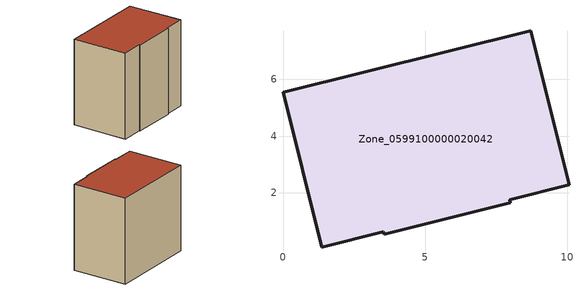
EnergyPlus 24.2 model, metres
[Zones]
Zone_0599100000020042
 floor ground (C_G): 10.07,2.29 7.97,1.76 8,1.66 3.56,0.55 3.54,0.63 1.36,0.08 0,5.53 8.72,7.71 z0
 wall outside (C_F): 0,5.53 1.36,0.08 3.54,0.63 3.56,0.55 8,1.66 7.97,1.76 10.07,2.29 8.72,7.71 0,5.53 z0:8.51
 roof outside (C_R): 8,1.66 7.97,1.76 10.07,2.29 8.72,7.71 0,5.53 1.36,0.08 3.54,0.63 3.56,0.55 z8.51
[BUILDING]
Pand.0599100000020042: North Axis=0; Terrain=City; Loads Convergence Tolerance Value=0.04; Temperature Convergence Tolerance Value=0.4; Solar Distribution=FullExterior; Maximum Number of Warmup Days=25; Minimum Number of Warmup Days=1
[Site:Location]
Rotterdam.The.Hague.AP_ZH_NLD Design_Conditions: Latitude=51.96; Longitude=4.45; Time Zone=1; Elevation=-4.5
[SITE:GROUNDTEMPERATURE:BUILDINGSURFACE]
18, 18, 18, 18, 18, 18, 18, 18, 18, 18, 18, 18
[MATERIAL] Thermal Absorptance=0.9; Solar Absorptance=0.7; Visible Absorptance=0.7
Name | Roughness | Thickness | Conductivity | Density | Specific Heat
G.TC.1975-1991 | MediumSmooth | 0.15 | 0.288461 | 540 | 1210
F.TC.1975-1991 | Rough | 0.3 | 0.230769 | 1920 | 840
R.TC.1975-1991 | MediumRough | 0.2 | 0.153846 | 1500 | 1000
[CONSTRUCTION]
C_G: G.TC.1975-1991
C_F: F.TC.1975-1991
C_R: R.TC.1975-1991
[ZONE]
Zone_0599100000020042: Type=1; Multiplier=1; Ceiling Height=Autocalculate; Volume=Autocalculate; Floor Area=autocalculate; Part of Total Floor Area=Yes
[ZONEINFILTRATION:DESIGNFLOWRATE]
Infil_Zone_0599100000020042: Zone or ZoneList or Space or SpaceList=Zone_0599100000020042; Schedule=AlwaysOn; Design Flow Rate Calculation Method=Flow/Area; Flow Rate per Floor Area=0.003; Constant Term Coefficient=1; Temperature Term Coefficient=0; Velocity Term Coefficient=0; Velocity Squared Term Coefficient=0
[HVACTEMPLATE:ZONE:IDEALLOADSAIRSYSTEM]
Zone_0599100000020042: Maximum Heating Supply Air Temperature=50; Minimum Cooling Supply Air Temperature=13; Maximum Heating Supply Air Humidity Ratio=0.0156; Minimum Cooling Supply Air Humidity Ratio=0.0077; Heating Limit=NoLimit; Cooling Limit=NoLimit; Dehumidification Control Type=ConstantSensibleHeatRatio; Cooling Sensible Heat Ratio=0.7; Dehumidification Setpoint=60; Humidification Control Type=None; Humidification Setpoint=30; Outdoor Air Method=None; Outdoor Air Flow Rate per Person=0.00944; Outdoor Air Flow Rate per Zone Floor Area=0; Outdoor Air Flow Rate per Zone=0; Demand Controlled Ventilation Type=None; Outdoor Air Economizer Type=NoEconomizer; Heat Recovery Type=None; Sensible Heat Recovery Effectiveness=0.7; Latent Heat Recovery Effectiveness=0.65
[ZONECONTROL:THERMOSTAT]
ThermostatControl_Zone_0599100000020042: Zone or ZoneList=Zone_0599100000020042; Control Type Schedule=DualSetpointControlType; Control 1=Thermostat_Zone_0599100000020042; Temperature Difference Between Cutout And Setpoint=0
[THERMOSTATSETPOINT:DUALSETPOINT]
Thermostat_Zone_0599100000020042: Heating Setpoint Temperature Schedule=HeatingSetpoint_Zone_0599100000020042; Cooling Setpoint Temperature Schedule=CoolingSetpoint_Zone_0599100000020042
[SCHEDULE:COMPACT]
HeatingSetpoint_Zone_0599100000020042: Through: 12/31, For: AllDays, Until: 24:00, 21
CoolingSetpoint_Zone_0599100000020042: Through: 12/31, For: AllDays, Until: 24:00, 24
DualSetpointControlType: Through: 12/31, For: AllDays, Until: 24:00, 4
AlwaysOn: Through: 12/31, For: AllDays, Until: 24:00, 1
